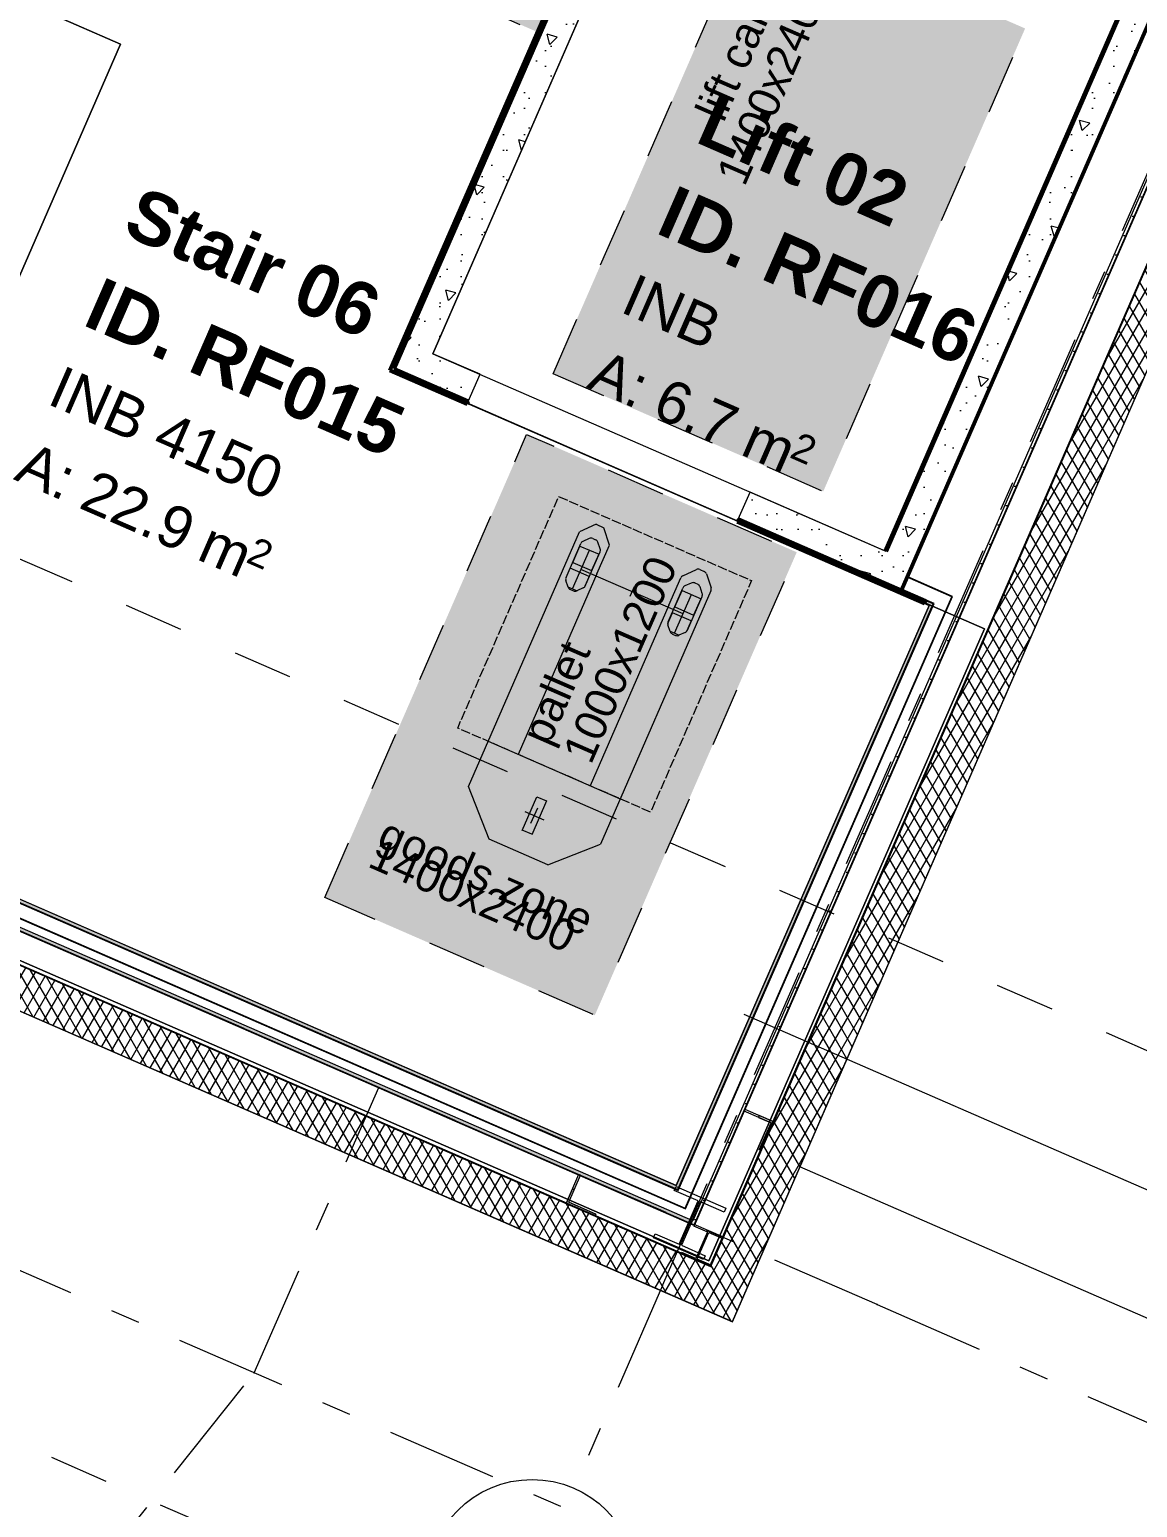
# Model space of a CAD drawing. Header units: millimetres. Extents: x -50172 to 145343, y -110728 to 25069.
# Drawn here: x -10151 to -4887, y -53577 to -46555 of the extents above; entities that cross this region are included whole.
import ezdxf
from ezdxf.enums import TextEntityAlignment as Align

# ---------------------------------------------------------------- set-up
doc = ezdxf.new("R2010")
doc.units = ezdxf.units.MM
doc.header["$MEASUREMENT"] = 0
for name, pattern in [('Dashed', [564.444447, 282.222223, -282.222223]), ('Double Dashed', [1093.611073, 529.166651, -211.666656, 141.111112, -211.666656]), ('Hidden Line', [55, 45, -10])]:
    doc.linetypes.add(name, pattern=pattern)
for name, color, linetype in [('A-20-M_Floor_Slab', 7, 'Continuous'), ('A-25-M_Wall_Int', 7, 'Continuous'), ('A-95-MC_Marker_Section_P2.Marker', 7, 'Continuous'), ('COLUMN.IFC Import', 7, 'Continuous'), ('New_A-15-MG_Structural_Grid_Phase_2', 7, 'Continuous'), ('New_A-20-M_Floor_Slab', 7, 'Continuous'), ('New_A-25-M_Wall_Ext', 7, 'Continuous'), ('New_A-25-M_Wall_Int', 7, 'Continuous'), ('New_A-35-M_FFE-Zone', 7, 'Continuous'), ('New_A-80-M_Lift', 7, 'Continuous')]:
    doc.layers.add(name, color=color, linetype=linetype)
for name, color, linetype, lineweight in [('A-20-M_Floor_Slab_Pen_No__89', 8, 'Continuous', 20), ('A-20-M_Roof_Pen_No__1', 7, 'Continuous', 13), ('A-25-M_Wall_Int_Pen_No__1', 7, 'Continuous', 13), ('A-95-MC_Marker_Section_P2.Marker_Pen_No__1', 7, 'Continuous', 13), ('COLUMN.IFC Import_Pen_No__2', 8, 'Continuous', 15), ('New_A-20-M_Floor_Slab_Pen_No__89', 8, 'Continuous', 20), ('New_A-25-M_Wall_Ext_Pen_No__1', 7, 'Continuous', 13), ('New_A-25-M_Wall_Int_Pen_No__1', 7, 'Continuous', 13), ('New_A-80-M_Lift_Pen_No__1', 7, 'Continuous', 13), ('New_A-95-H_Fill_Plan.Fill#1_Pen_No__1', 7, 'Continuous', 13), ('New_A-95-P_Drawing_Pen_No__1', 7, 'Continuous', 13), ('New_ArchiCAD Zone Stamps_Pen_No__9', 7, 'Continuous', 13)]:
    doc.layers.add(name, color=color, linetype=linetype, lineweight=lineweight)
for name, color, linetype, lineweight, true_color in [('A-25-M_Wall_Int_Pen_No__107', 7, 'Continuous', 15, 0xa6a6a6), ('New_A-15-MG_Structural_Grid_Phase_2_Pen_No__222', 7, 'Continuous', 13, 0x65af33), ('New_A-25-M_Wall_Ext_Pen_No__107', 7, 'Continuous', 15, 0xa6a6a6), ('New_A-25-M_Wall_Int_Pen_No__107', 7, 'Continuous', 15, 0xa6a6a6), ('New_A-35-M_FFE-Zone_Pen_No__74', 7, 'Continuous', 20, 0x606060), ('New_A-80-M_Lift_Pen_No__107', 7, 'Continuous', 15, 0xa6a6a6), ('New_A-80-M_Lift_Pen_No__27', 7, 'Continuous', 50, 0x2a2a2a), ('New_A-80-M_Lift_Pen_No__61', 7, 'Continuous', 20, 0x6a6a6a), ('New_A-95-H_Fill_Plan.Fill#1_Pen_No__61', 7, 'Continuous', 20, 0x6a6a6a), ('New_A-95-P_Drawing_Pen_No__62', 7, 'Continuous', 20, 0xaaaaaa)]:
    doc.layers.add(name, color=color, linetype=linetype, lineweight=lineweight, true_color=true_color)
doc.styles.add('GENERATED_STYLE_1', font='')
doc.styles.add('GENERATED_STYLE_3', font='')
doc.styles.add('GENERATED_STYLE_4', font='')
doc.styles.get('GENERATED_STYLE_1').set_extended_font_data('Arial', bold=True)
doc.styles.get('GENERATED_STYLE_3').set_extended_font_data('Arial')
doc.styles.get('GENERATED_STYLE_4').set_extended_font_data('Swis721 BT')
pattern_1 = [(45, (0, 0), (-367.4235, 367.4235), [50, -250]), (45, (-77.65, 289.8), (-367.4235, 367.4235), [50, -250]), (105, (0, 0), (501.91, 134.4863), [50, -250]), (105, (212.13, 212.13), (501.91, 134.4863), [50, -250]), (165, (35.36, 35.36), (134.4863, 501.91), [50, -250]), (165, (247.5, 247.5), (134.4863, 501.91), [50, -250]), (45, (-35.36, 35.36), (-70.71068, 70.71068), [0, -100, 0, -150]), (90, (7e-15, 70.71), (-100, 0), [0, -75, 0, -125])]
pattern_2 = [(60, (0, 0), (-43.30127, 25), []), (120, (0, 0), (43.30127, 25), [])]

# ---------------------------------------------------------------- blocks, each defined once
blk = doc.blocks.new('Stair 06_INB 4150_2_1', base_point=(-9360.7, -48603.3))
at = {"layer": 'New_A-35-M_FFE-Zone_Pen_No__74', "linetype": 'Continuous'}
for p, q in [((-8433.1, -48172.8), (-7174.1, -45285.4)), ((-5875.2, -49288.2), (-8433.1, -48172.8)), ((-7078.3, -52047.2), (-5875.2, -49288.2)), ((-11895, -49946.9), (-7078.3, -52047.2))]:
    blk.add_line(p, q, dxfattribs=at)
at = {"layer": 'New_ArchiCAD Zone Stamps_Pen_No__9'}
for tag, height, style, p in [('ROOM_NAME', 250, 'GENERATED_STYLE_1', (-9617.5, -47294.9)), ('zoneNameLine2', 250, 'GENERATED_STYLE_1', (-9805.9, -47727)), ('ROOM_NUMBER', 200, 'GENERATED_STYLE_3', (-9994.3, -48147.7)), ('measuredAreaCode', 200, 'GENERATED_STYLE_3', (-10151.3, -48507.8)), ('DUMMY_649', 200, 'GENERATED_STYLE_3', (-9843.9, -48641.8)), ('DUMMY_650', 200, 'GENERATED_STYLE_3', (-9354.6, -48855.2)), ('DUMMY_651', 133.3, 'GENERATED_STYLE_3', (-9075.3, -48961.8))]:
    blk.add_attdef(tag, text='', height=height, rotation=336.44041, dxfattribs=dict(at, style=style)).set_placement(p, align=Align.TOP_LEFT)
blk = doc.blocks.new('Slab_10_1', base_point=(-14595.6, -44497.2))
at = {"layer": 'New_A-20-M_Floor_Slab_Pen_No__89', "linetype": 'Continuous', "flags": 128}
blk.add_lwpolyline([(-14595.6, -44497.2), (-12167.2, -38928.1), (-2823.7, -43002.3), (-4347.2, -46496.1), (-7165.6, -45267.1), (-8432.7, -48173), (-5614.3, -49402), (-6924.1, -52405.9), (-11390.4, -50458.4), (-9718.4, -46623.9)], close=True, dxfattribs=at)
blk = doc.blocks.new('Slab_11_1', base_point=(-18497, -42796))
at = {"layer": 'A-20-M_Floor_Slab_Pen_No__89', "linetype": 'Continuous', "flags": 128}
blk.add_lwpolyline([(-18497, -42796), (-18904.1, -43729.6), (-15247.7, -45324), (-14840.6, -44390.4), (-9718.4, -46623.9), (-11390.4, -50458.4), (-6924.1, -52405.9), (-5614.3, -49402), (-8432.7, -48173), (-7165.6, -45267.1), (-4347.2, -46496.1), (-2823.7, -43002.3), (-16068.6, -37226.9)], close=True, dxfattribs=at)
blk = doc.blocks.new('Wall_42_1', base_point=(-7096.1, -45483.1))
at = {"layer": 'New_A-80-M_Lift_Pen_No__107', "linetype": 'Continuous'}
h = blk.add_hatch(dxfattribs=at)
h.set_pattern_fill('Structural_Concrete_0001', color=256, style=0, pattern_type=2)
h.set_pattern_definition(pattern_1)
h.paths.add_polyline_path([(-7168.4, -45298.8), (-8419.5, -48167.9), (-8235.2, -48095.5), (-7096.1, -45483.1)])
at = {"layer": 'New_A-80-M_Lift_Pen_No__1', "linetype": 'Continuous', "flags": 128}
for points in [[(-7168.4, -45298.8), (-8419.5, -48167.9)], [(-8235.2, -48095.5), (-7096.1, -45483.1)]]:
    blk.add_lwpolyline(points, dxfattribs=at)
blk = doc.blocks.new('Wall_43_1', base_point=(-8235.2, -48095.5))
at = {"layer": 'New_A-80-M_Lift_Pen_No__107', "linetype": 'Continuous'}
h = blk.add_hatch(dxfattribs=at)
h.set_pattern_fill('Structural_Concrete_0001', color=256, style=0, pattern_type=2)
h.set_pattern_definition(pattern_1)
h.paths.add_polyline_path([(-8235.2, -48095.5), (-8419.5, -48167.9), (-8066.6, -48321.8), (-8010.6, -48193.4)])
h = blk.add_hatch(dxfattribs=at)
h.set_pattern_fill('Structural_Concrete_0001', color=256, style=0, pattern_type=2)
h.set_pattern_definition(pattern_1)
h.paths.add_polyline_path([(-6727.3, -48753), (-6783.3, -48881.3), (-6008.7, -49219.1), (-6081.1, -49034.8)])
at = {"layer": 'New_A-80-M_Lift_Pen_No__1', "linetype": 'Continuous'}
for p, q in [((-8066.6, -48321.8), (-8010.6, -48193.4)), ((-6783.3, -48881.3), (-6727.3, -48753))]:
    blk.add_line(p, q, dxfattribs=at)
at = {"layer": 'New_A-80-M_Lift_Pen_No__1', "linetype": 'Continuous', "flags": 128}
for points in [[(-8010.6, -48193.4), (-8235.2, -48095.5)], [(-8419.5, -48167.9), (-8066.6, -48321.8)], [(-6081.1, -49034.8), (-6727.3, -48753)], [(-6783.3, -48881.3), (-6008.7, -49219.1)]]:
    blk.add_lwpolyline(points, dxfattribs=at)
blk = doc.blocks.new('Wall_44_1', base_point=(-6081.1, -49034.8))
at = {"layer": 'New_A-80-M_Lift_Pen_No__107', "linetype": 'Continuous'}
h = blk.add_hatch(dxfattribs=at)
h.set_pattern_fill('Structural_Concrete_0001', color=256, style=0, pattern_type=2)
h.set_pattern_definition(pattern_1)
h.paths.add_polyline_path([(-6008.7, -49219.1), (-4757.7, -46350), (-4941.9, -46422.4), (-6081.1, -49034.8)])
at = {"layer": 'New_A-80-M_Lift_Pen_No__27', "linetype": 'Continuous', "flags": 128}
for points in [[(-6008.7, -49219.1), (-4757.7, -46350)], [(-4941.9, -46422.4), (-6081.1, -49034.8)]]:
    blk.add_lwpolyline(points, dxfattribs=at)
blk = doc.blocks.new('Wall_49_1', base_point=(-7078.3, -52047.2))
at = {"layer": 'New_A-25-M_Wall_Int_Pen_No__107', "linetype": 'Continuous'}
blk.add_hatch(color=256, dxfattribs=at).paths.add_polyline_path([(-7070.5, -52066.9), (-5857.3, -49284.6), (-5877, -49292.3), (-7078.3, -52047.2)])
at = {"layer": 'New_A-25-M_Wall_Int_Pen_No__107', "linetype": 'Continuous', "lineweight": 0, "true_color": 0x535353}
for points in [[(-7069, -52070.9), (-5853.3, -49283), (-5857.3, -49284.6), (-7070.5, -52066.9)], [(-7034.3, -52159.1), (-5765.1, -49248.4), (-5769.1, -49250), (-7035.9, -52155.1)]]:
    blk.add_hatch(color=251, dxfattribs=at).paths.add_polyline_path(points)
at = {"layer": 'New_A-25-M_Wall_Int_Pen_No__1', "linetype": 'Continuous'}
for p, q in [((-7070.5, -52066.9), (-5857.3, -49284.6)), ((-7069, -52070.9), (-5853.3, -49283)), ((-7035.9, -52155.1), (-5769.1, -49250))]:
    blk.add_line(p, q, dxfattribs=at)
at = {"layer": 'New_A-25-M_Wall_Int_Pen_No__1', "linetype": 'Continuous', "flags": 128}
for points in [[(-5877, -49292.3), (-7078.3, -52047.2)], [(-7034.3, -52159.1), (-5765.1, -49248.4)]]:
    blk.add_lwpolyline(points, dxfattribs=at)
blk = doc.blocks.new('Wall_62_1', base_point=(-19978.2, -46555.9))
at = {"layer": 'New_A-25-M_Wall_Ext_Pen_No__107', "linetype": 'Continuous'}
h = blk.add_hatch(dxfattribs=at)
h.set_pattern_fill('Plaster_0001', color=256, style=0, pattern_type=2)
h.set_pattern_definition([(336.4404, (0, 0), (69.2305, 158.76755), [0, -100]), (336.4404, (80.45, 59.4), (69.2305, 158.76755), [0, -100])])
h.paths.add_polyline_path([(-19997.9, -46563.6), (-6992.4, -52234.7), (-7000.2, -52214.9), (-19978.2, -46555.9)])
at = {"layer": 'New_A-25-M_Wall_Ext_Pen_No__107', "linetype": 'Continuous', "lineweight": 0, "true_color": 0x535353}
for points in [[(-20001.9, -46565.2), (-6990.9, -52238.6), (-6992.4, -52234.7), (-19997.9, -46563.6)], [(-20195.4, -46641.2), (-6914.9, -52432.1), (-6916.4, -52428.2), (-20191.4, -46639.6)]]:
    blk.add_hatch(color=251, dxfattribs=at).paths.add_polyline_path(points)
at = {"layer": 'New_A-25-M_Wall_Ext_Pen_No__107', "linetype": 'Continuous'}
h = blk.add_hatch(dxfattribs=at)
h.set_pattern_fill('Batt_Insulation_0001', color=256, style=0, pattern_type=2)
h.set_pattern_definition(pattern_2)
h.paths.add_polyline_path([(-20457.7, -46744.2), (-6811.8, -52694.5), (-6914.6, -52432.8), (-20196, -46641.4)])
for points in [[(-20196, -46641.4), (-6914.6, -52432.8), (-6914.9, -52432.1), (-20195.4, -46641.2)], [(-20458.6, -46744.5), (-6811.5, -52695.4), (-6811.8, -52694.5), (-20457.7, -46744.2)]]:
    blk.add_hatch(color=256, dxfattribs=at).paths.add_polyline_path(points)
at = {"layer": 'New_A-25-M_Wall_Ext_Pen_No__1', "linetype": 'Continuous'}
for p, q in [((-20001.9, -46565.2), (-6990.9, -52238.6)), ((-19997.9, -46563.6), (-6992.4, -52234.7)), ((-20196, -46641.4), (-6914.6, -52432.8)), ((-20195.4, -46641.2), (-6914.9, -52432.1)), ((-20191.4, -46639.6), (-6916.4, -52428.2)), ((-20457.7, -46744.2), (-6811.8, -52694.5))]:
    blk.add_line(p, q, dxfattribs=at)
at = {"layer": 'New_A-25-M_Wall_Ext_Pen_No__1', "linetype": 'Continuous', "flags": 128}
for points in [[(-7000.2, -52214.9), (-19978.2, -46555.9)], [(-20458.6, -46744.5), (-6811.5, -52695.4)]]:
    blk.add_lwpolyline(points, dxfattribs=at)
blk = doc.blocks.new('Wall_63_1', base_point=(-7107, -45157.8))
at = {"layer": 'New_A-80-M_Lift_Pen_No__107', "linetype": 'Continuous'}
h = blk.add_hatch(dxfattribs=at)
h.set_pattern_fill('Concrete_Block_0001', color=256, style=0, pattern_type=2)
h.set_pattern_definition([(45, (0, 0), (-91.92388, 91.92388), []), (135, (0, 0), (91.92388, 91.92388), [])])
h.paths.add_polyline_path([(-7176.7, -45280.2), (-7162.9, -45286.1), (-7120.7, -45151.8)])
blk.add_hatch(color=256, dxfattribs=at).paths.add_polyline_path([(-7176.7, -45280.2), (-8439.1, -48175.2), (-8419.3, -48167.4), (-7162.9, -45286.1)])
at = {"layer": 'New_A-80-M_Lift_Pen_No__1', "linetype": 'Continuous'}
blk.add_line((-7162.9, -45286.1), (-7176.7, -45280.2), dxfattribs=at)
at = {"layer": 'New_A-80-M_Lift_Pen_No__1', "linetype": 'Continuous', "flags": 128}
blk.add_lwpolyline([(-7120.7, -45151.8), (-7176.7, -45280.2)], dxfattribs=at)
at = {"layer": 'New_A-80-M_Lift_Pen_No__27', "linetype": 'Continuous', "flags": 128}
for points in [[(-7176.7, -45280.2), (-8439.1, -48175.2)], [(-8419.3, -48167.4), (-7162.9, -45286.1)]]:
    blk.add_lwpolyline(points, dxfattribs=at)
blk = doc.blocks.new('Wall_64_1', base_point=(-8419.3, -48167.4))
at = {"layer": 'New_A-80-M_Lift_Pen_No__107', "linetype": 'Continuous'}
for points in [[(-8419.3, -48167.4), (-8439.1, -48175.2), (-8072.4, -48335.1), (-8066.4, -48321.3)], [(-6783.1, -48880.9), (-6789.1, -48894.6), (-5899.4, -49282.6), (-5893.4, -49268.9)]]:
    blk.add_hatch(color=256, dxfattribs=at).paths.add_polyline_path(points)
at = {"layer": 'New_A-80-M_Lift_Pen_No__27', "linetype": 'Continuous'}
for p, q in [((-8072.4, -48335.1), (-8066.4, -48321.3)), ((-6789.1, -48894.6), (-6783.1, -48880.9))]:
    blk.add_line(p, q, dxfattribs=at)
at = {"layer": 'New_A-80-M_Lift_Pen_No__27', "linetype": 'Continuous', "flags": 128}
for points in [[(-8066.4, -48321.3), (-8419.3, -48167.4)], [(-8439.1, -48175.2), (-8072.4, -48335.1)], [(-6789.1, -48894.6), (-5899.4, -49282.6)], [(-5893.4, -49268.9), (-6783.1, -48880.9)], [(-5899.4, -49282.6), (-5893.4, -49268.9)]]:
    blk.add_lwpolyline(points, dxfattribs=at)
blk = doc.blocks.new('Wall_65_1', base_point=(-7078.3, -52047.2))
at = {"layer": 'A-25-M_Wall_Int_Pen_No__107', "linetype": 'Continuous', "lineweight": 0, "true_color": 0x535353}
for points in [[(-19935.9, -46460.3), (-7069, -52070.9), (-7070.5, -52066.9), (-19934.7, -46457.5)], [(-19962.7, -46521.7), (-7034.3, -52159.1), (-7035.9, -52155.1), (-19961.5, -46518.9)]]:
    blk.add_hatch(color=251, dxfattribs=at).paths.add_polyline_path(points)
at = {"layer": 'A-25-M_Wall_Int_Pen_No__107', "linetype": 'Continuous'}
blk.add_hatch(color=256, dxfattribs=at).paths.add_polyline_path([(-19934.7, -46457.5), (-7070.5, -52066.9), (-7078.3, -52047.2), (-19928.7, -46443.8)])
at = {"layer": 'A-25-M_Wall_Int_Pen_No__1', "linetype": 'Continuous'}
for p, q in [((-19935.9, -46460.3), (-7069, -52070.9)), ((-19934.7, -46457.5), (-7070.5, -52066.9)), ((-19961.5, -46518.9), (-7035.9, -52155.1))]:
    blk.add_line(p, q, dxfattribs=at)
at = {"layer": 'A-25-M_Wall_Int_Pen_No__1', "linetype": 'Continuous', "flags": 128}
for points in [[(-7078.3, -52047.2), (-19928.7, -46443.8)], [(-19962.7, -46521.7), (-7034.3, -52159.1)]]:
    blk.add_lwpolyline(points, dxfattribs=at)
blk = doc.blocks.new('Wall_67_1', base_point=(-6014.5, -49232.4))
at = {"layer": 'A-25-M_Wall_Int_Pen_No__107', "linetype": 'Continuous', "lineweight": 0, "true_color": 0x535353}
for points in [[(-5765.1, -49248.4), (-5980.6, -49154.5), (-5981.8, -49157.2), (-5769.1, -49250)], [(-5853.3, -49283), (-6007.3, -49215.9), (-6008.5, -49218.6), (-5857.3, -49284.6)]]:
    blk.add_hatch(color=251, dxfattribs=at).paths.add_polyline_path(points)
at = {"layer": 'A-25-M_Wall_Int_Pen_No__107', "linetype": 'Continuous'}
blk.add_hatch(color=256, dxfattribs=at).paths.add_polyline_path([(-5857.3, -49284.6), (-6008.5, -49218.6), (-6014.5, -49232.4), (-5877, -49292.3)])
at = {"layer": 'A-25-M_Wall_Int_Pen_No__1', "linetype": 'Continuous'}
for p, q in [((-5857.3, -49284.6), (-6008.5, -49218.6)), ((-5853.3, -49283), (-6007.3, -49215.9)), ((-5769.1, -49250), (-5981.8, -49157.2))]:
    blk.add_line(p, q, dxfattribs=at)
at = {"layer": 'A-25-M_Wall_Int_Pen_No__1', "linetype": 'Continuous', "flags": 128}
for points in [[(-5980.6, -49154.5), (-6014.5, -49232.4)], [(-5765.1, -49248.4), (-5980.6, -49154.5)], [(-6014.5, -49232.4), (-5877, -49292.3)]]:
    blk.add_lwpolyline(points, dxfattribs=at)
blk = doc.blocks.new('Standard grid marker_15')
at = {"layer": 'New_A-15-MG_Structural_Grid_Phase_2_Pen_No__222', "linetype": 'Double Dashed'}
blk.add_line((2590.6, 0), (20063.5, 0), dxfattribs=at)
at = {"layer": 'New_A-15-MG_Structural_Grid_Phase_2_Pen_No__222', "style": 'GENERATED_STYLE_4'}
for tag, p in [('AC_MarkerText_1_0', (-500, 43.4)), ('AC_MarkerText_1_1', (23154.2, 43.4))]:
    blk.add_attdef(tag, text='', height=350, rotation=180, dxfattribs=at).set_placement(p, align=Align.MIDDLE_CENTER)
blk = doc.blocks.new('Standard grid marker_21')
at = {"layer": 'New_A-15-MG_Structural_Grid_Phase_2_Pen_No__222', "linetype": 'Double Dashed'}
for p, q in [((1700.9, 0), (0, 0)), ((1700.9, 0), (6898.4, 0)), ((6898.4, 0), (8599.3, 0))]:
    blk.add_line(p, q, dxfattribs=at)
blk = doc.blocks.new('Standard grid marker_22')
at = {"layer": 'New_A-15-MG_Structural_Grid_Phase_2_Pen_No__222', "linetype": 'Double Dashed'}
blk.add_line((0, 0), (1479.9, 0), dxfattribs=at)
for p in [(0, 0), (1479.9, 0)]:
    blk.add_point(p, dxfattribs=at)
blk = doc.blocks.new('Column 126')
at = {"layer": 'COLUMN.IFC Import_Pen_No__2', "linetype": 'Continuous'}
for p, q in [((75, 75), (65, 75)), ((65, 75), (65, -65)), ((75, -75), (75, 75)), ((65, -65), (-75, -65)), ((-75, -65), (-75, -75)), ((-75, -75), (75, -75))]:
    blk.add_line(p, q, dxfattribs=at)
blk = doc.blocks.new('Column 150')
at = {"layer": 'COLUMN.IFC Import_Pen_No__2', "linetype": 'Continuous'}
for p, q in [((65, -65), (65, 75)), ((65, 75), (75, 75)), ((75, 75), (75, -75)), ((-75, -75), (-75, -65)), ((-75, -65), (65, -65)), ((75, -75), (-75, -75))]:
    blk.add_line(p, q, dxfattribs=at)
blk = doc.blocks.new('Discrete Accessory 1094')
at = {"layer": 'COLUMN.IFC Import_Pen_No__2', "linetype": 'Continuous'}
for p, q in [((76.1, 76.2), (-76.1, 76.2)), ((-76.1, 76.2), (-76.1, 69.4)), ((76.1, 69.4), (76.1, 76.2)), ((-76.1, 69.4), (-2.9, 69.4)), ((-2.9, 69.4), (-2.9, -69.4)), ((2.9, -69.4), (2.9, 69.4)), ((2.9, 69.4), (76.1, 69.4)), ((-2.9, -69.4), (-76.1, -69.4)), ((-76.1, -69.4), (-76.1, -76.2)), ((76.1, -69.4), (2.9, -69.4)), ((76.1, -76.2), (76.1, -69.4)), ((-76.1, -76.2), (76.1, -76.2))]:
    blk.add_line(p, q, dxfattribs=at)
blk = doc.blocks.new('Column 151')
at = {"layer": 'COLUMN.IFC Import_Pen_No__2', "linetype": 'Continuous'}
for p, q in [((-129.4, 133.35), (129.4, 133.35)), ((-129.4, 112.85), (-129.4, 133.35)), ((-6.4, 112.85), (-129.4, 112.85)), ((-6.4, -112.85), (-6.4, 112.85)), ((6.4, 112.85), (6.4, -112.85)), ((129.4, 112.85), (6.4, 112.85)), ((129.4, 133.35), (129.4, 112.85)), ((-129.4, -112.85), (-6.4, -112.85)), ((-129.4, -133.35), (-129.4, -112.85)), ((129.4, -133.35), (-129.4, -133.35)), ((6.4, -112.85), (129.4, -112.85)), ((129.4, -112.85), (129.4, -133.35))]:
    blk.add_line(p, q, dxfattribs=at)
blk = doc.blocks.new('Column 183')
at = {"layer": 'COLUMN.IFC Import_Pen_No__2', "linetype": 'Continuous'}
for p, q in [((27.5, -65), (27.5, 75)), ((27.5, 75), (27.5, 75)), ((27.5, 75), (37.5, 75)), ((37.5, 75), (37.5, -75)), ((-37.5, -65), (-37.5, -65)), ((-37.5, -65), (-37.5, -65)), ((27.5, -65), (-37.5, -65)), ((-37.5, -65), (-37.5, -75)), ((-37.5, -75), (37.5, -75))]:
    blk.add_line(p, q, dxfattribs=at)
blk = doc.blocks.new('Beam 1404')
at = {"layer": 'COLUMN.IFC Import_Pen_No__2', "linetype": 'Continuous'}
for p, q in [((-37.5, 75), (-37.5, 65)), ((37.5, 75), (-37.5, 75)), ((37.5, 75), (37.5, -75)), ((-37.5, 65), (-37.5, 65)), ((-37.5, 65), (-37.5, 65)), ((-37.5, 65), (27.5, 65)), ((27.5, -75), (27.5, 65)), ((37.5, -75), (27.5, -75)), ((27.5, -75), (27.5, -75))]:
    blk.add_line(p, q, dxfattribs=at)
blk = doc.blocks.new('Lift 02 _INB_11_1', base_point=(-6569.2, -46993.7))
at = {"layer": 'New_A-35-M_FFE-Zone_Pen_No__74', "linetype": 'Continuous'}
for p, q in [((-7096.1, -45483.1), (-8235.2, -48095.5)), ((-4951.1, -46418.4), (-7096.1, -45483.1)), ((-6090.3, -49030.8), (-4951.1, -46418.4)), ((-8235.2, -48095.5), (-6090.3, -49030.8))]:
    blk.add_line(p, q, dxfattribs=at)
at = {"layer": 'New_ArchiCAD Zone Stamps_Pen_No__9'}
for tag, height, style, p in [('ROOM_NAME', 250, 'GENERATED_STYLE_1', (-6894.8, -46857.8)), ('zoneNameLine2', 250, 'GENERATED_STYLE_1', (-7083.3, -47290)), ('ROOM_NUMBER', 200, 'GENERATED_STYLE_3', (-7271.7, -47710.7)), ('measuredAreaCode', 200, 'GENERATED_STYLE_3', (-7428.7, -48070.8)), ('DUMMY_649', 200, 'GENERATED_STYLE_3', (-7121.3, -48204.8)), ('DUMMY_650', 200, 'GENERATED_STYLE_3', (-6771.8, -48357.2)), ('DUMMY_651', 133.3, 'GENERATED_STYLE_3', (-6492.5, -48463.8))]:
    blk.add_attdef(tag, text='', height=height, rotation=336.44041, dxfattribs=dict(at, style=style)).set_placement(p, align=Align.TOP_LEFT)
blk = doc.blocks.new('Wall_119_1', base_point=(-7000.2, -52214.9))
at = {"layer": 'New_A-25-M_Wall_Ext_Pen_No__107', "linetype": 'Continuous'}
h = blk.add_hatch(dxfattribs=at)
h.set_pattern_fill('Plaster_0001', color=256, style=0, pattern_type=2)
h.set_pattern_definition([(66.4404, (0, 0), (-158.76755, 69.2305), [0, -100]), (66.4404, (-59.4, 80.45), (-158.76755, 69.2305), [0, -100])])
h.paths.add_polyline_path([(-6992.4, -52234.7), (-4548.8, -46630.7), (-4562.6, -46624.7), (-7000.2, -52214.9)])
at = {"layer": 'New_A-25-M_Wall_Ext_Pen_No__107', "linetype": 'Continuous', "lineweight": 0, "true_color": 0x535353}
for points in [[(-6990.9, -52238.6), (-4546.1, -46631.9), (-4548.8, -46630.7), (-6992.4, -52234.7)], [(-6914.9, -52432.1), (-4411.3, -46690.7), (-4414.1, -46689.5), (-6916.4, -52428.2)]]:
    blk.add_hatch(color=251, dxfattribs=at).paths.add_polyline_path(points)
at = {"layer": 'New_A-25-M_Wall_Ext_Pen_No__107', "linetype": 'Continuous'}
for points in [[(-6914.6, -52432.8), (-4410.9, -46690.9), (-4411.3, -46690.7), (-6914.9, -52432.1)], [(-6811.5, -52695.4), (-4228, -46770.6), (-4228.6, -46770.3), (-6811.8, -52694.5)]]:
    blk.add_hatch(color=256, dxfattribs=at).paths.add_polyline_path(points)
h = blk.add_hatch(dxfattribs=at)
h.set_pattern_fill('Batt_Insulation_0001', color=256, style=0, pattern_type=2)
h.set_pattern_definition(pattern_2)
h.paths.add_polyline_path([(-6811.8, -52694.5), (-4228.6, -46770.3), (-4410.9, -46690.9), (-6914.6, -52432.8)])
at = {"layer": 'New_A-25-M_Wall_Ext_Pen_No__1', "linetype": 'Continuous'}
for p, q in [((-6992.4, -52234.7), (-4548.8, -46630.7)), ((-6990.9, -52238.6), (-4546.1, -46631.9)), ((-6916.4, -52428.2), (-4414.1, -46689.5)), ((-6914.9, -52432.1), (-4411.3, -46690.7)), ((-6914.6, -52432.8), (-4410.9, -46690.9)), ((-6811.8, -52694.5), (-4228.6, -46770.3))]:
    blk.add_line(p, q, dxfattribs=at)
at = {"layer": 'New_A-25-M_Wall_Ext_Pen_No__1', "linetype": 'Continuous', "flags": 128}
for points in [[(-4562.6, -46624.7), (-7000.2, -52214.9)], [(-6811.5, -52695.4), (-4228, -46770.6)]]:
    blk.add_lwpolyline(points, dxfattribs=at)
blk = doc.blocks.new('Standard grid marker_42')
at = {"layer": 'New_A-15-MG_Structural_Grid_Phase_2_Pen_No__222', "linetype": 'Double Dashed'}
for q in [(0, 0), (16869.3, 0)]:
    blk.add_line((6679.2, 0), q, dxfattribs=at)
blk.add_point((6679.2, 0), dxfattribs=at)
blk.add_point((6679.2, 0), dxfattribs=at)
at = {"layer": 'New_A-15-MG_Structural_Grid_Phase_2_Pen_No__222', "style": 'GENERATED_STYLE_4'}
for tag, p in [('AC_MarkerText_1_0', (-500, 43.4)), ('AC_MarkerText_1_1', (24048.5, 43.4))]:
    blk.add_attdef(tag, text='', height=350, rotation=180, dxfattribs=at).set_placement(p, align=Align.MIDDLE_CENTER)
blk = doc.blocks.new('Standard grid marker_47')
at = {"layer": 'New_A-15-MG_Structural_Grid_Phase_2_Pen_No__222', "linetype": 'Double Dashed'}
for q in [(21061.3, 0), (0, 0)]:
    blk.add_line((1051.5, 0), q, dxfattribs=at)
at = {"layer": 'New_A-15-MG_Structural_Grid_Phase_2_Pen_No__222', "linetype": 'Continuous'}
blk.add_circle((-500, 0), 500, dxfattribs=at)
at = {"layer": 'New_A-15-MG_Structural_Grid_Phase_2_Pen_No__222', "linetype": 'Double Dashed'}
blk.add_point((1051.5, 0), dxfattribs=at)
blk.add_point((1051.5, 0), dxfattribs=at)
at = {"layer": 'New_A-15-MG_Structural_Grid_Phase_2_Pen_No__222', "style": 'GENERATED_STYLE_4'}
for tag, p in [('AC_MarkerText_1_0', (-500, 41.2)), ('AC_MarkerText_1_1', (22612.8, 41.2))]:
    blk.add_attdef(tag, text='', height=350, rotation=270, dxfattribs=at).set_placement(p, align=Align.MIDDLE_CENTER)
blk = doc.blocks.new('Cutting Plane_6_1', base_point=(10470.5, -62286.8))
at = {"layer": 'A-95-MC_Marker_Section_P2.Marker_Pen_No__1', "linetype": 'Dashed'}
blk.add_line((3665.4, -59319.5), (-44301, -38403.7), dxfattribs=at)
blk = doc.blocks.new('Cutting Plane_8_1', base_point=(12010.4, -58755.3))
at = {"layer": 'A-95-MC_Marker_Section_P2.Marker_Pen_No__1', "linetype": 'Dashed'}
blk.add_line((11781.2, -58655.4), (-40955.4, -35659.6), dxfattribs=at)

msp = doc.modelspace()

# ---------------------------------------------------------------- hatches: boundary and pattern name
at = {"layer": 'New_A-80-M_Lift_Pen_No__61', "linetype": 'Continuous', "lineweight": 0, "true_color": 0x1a1a1a}
for points in [[(-7663.2, -48190.3), (-6703.9, -45990.4), (-5420.6, -46550), (-6379.9, -48749.9)], [(-8748.4, -50679), (-7789.1, -48479.1), (-6505.8, -49038.7), (-7465.1, -51238.6)]]:
    msp.add_hatch(color=179, dxfattribs=at).paths.add_polyline_path(points)
at = {"layer": 'New_A-95-H_Fill_Plan.Fill#1_Pen_No__61', "linetype": 'Continuous', "lineweight": 0, "true_color": 0x1a1a1a}
msp.add_hatch(color=179, dxfattribs=at).paths.add_polyline_path([(-7173.6, -45285.6), (-7998.6, -44925.9), (-8558.2, -46209.2), (-7733.2, -46568.9)])

# ---------------------------------------------------------------- linework, layer by layer
at = {"layer": 'A-20-M_Roof_Pen_No__1', "linetype": 'Continuous', "flags": 128}
msp.add_lwpolyline([(-29464.2, -72116.1, 0.325208), (-669.4, -55169.4), (-423.1, -54604.4), (-6490.3, -51958.8)], format="xyb", dxfattribs=at)
at = {"layer": 'New_A-80-M_Lift_Pen_No__1', "linetype": 'Dashed', "flags": 128}
for points in [[(-7663.2, -48190.3), (-6703.9, -45990.4), (-5420.6, -46550), (-6379.9, -48749.9)], [(-8748.4, -50679), (-7789.1, -48479.1), (-6505.8, -49038.7), (-7465.1, -51238.6)]]:
    msp.add_lwpolyline(points, close=True, dxfattribs=at)
at = {"layer": 'New_A-80-M_Lift_Pen_No__1', "linetype": 'Hidden Line', "flags": 128}
msp.add_lwpolyline([(-7637, -48774.1), (-6720.4, -49173.8), (-7200, -50273.8), (-8116.7, -49874.1)], close=True, dxfattribs=at)
at = {"layer": 'New_A-95-H_Fill_Plan.Fill#1_Pen_No__1', "linetype": 'Dashed', "flags": 128}
msp.add_lwpolyline([(-7173.6, -45285.6), (-7998.6, -44925.9), (-8558.2, -46209.2), (-7733.2, -46568.9)], close=True, dxfattribs=at)
at = {"layer": 'New_A-95-P_Drawing_Pen_No__1', "linetype": 'Continuous'}
for p, q in [((-8066, -50151.8), (-7538.4, -48942.1)), ((-7459.5, -48906.1), (-7538.4, -48942.1)), ((-7459.5, -48906.1), (-7422.8, -48922.1)), ((-7395.4, -49004.4), (-7422.8, -48922.1)), ((-7602.1, -49158.2), (-7532.1, -48997.6)), ((-7569.7, -49087.2), (-7535.7, -49009.2)), ((-7535.7, -49009.2), (-7445.3, -49048.7)), ((-7491.7, -48973.6), (-7522.1, -48987.4)), ((-7475.4, -48973.4), (-7461.3, -48979.6)), ((-7455.4, -49141.9), (-7395.4, -49004.4)), ((-7439.8, -49023.3), (-7450.3, -48991.6)), ((-7571.1, -49212), (-7491.1, -49028.7)), ((-7510.5, -49198.2), (-7440.4, -49037.6)), ((-7446.6, -49048.1), (-7480.6, -49126)), ((-7455.4, -49141.9), (-7829.3, -49999.4)), ((-7492.6, -49153.5), (-7581.7, -49114.7)), ((-7569.7, -49087.2), (-7480.6, -49126)), ((-7046.2, -49331.8), (-7531.1, -49120.4)), ((-7492.6, -49153.5), (-7514.7, -49204.4)), ((-7046.6, -49150.3), (-6982.7, -49121.3)), ((-6966.4, -49121.1), (-6946.1, -49130)), ((-6935.1, -49142), (-6913, -49208.6)), ((-7592.3, -49204.2), (-7602.8, -49172.5)), ((-7592.7, -49202.8), (-7549.4, -49221.5)), ((-7581.3, -49216.2), (-7567.2, -49222.3)), ((-7520.5, -49208.4), (-7550.9, -49222.2)), ((-6913.6, -49222.9), (-7438.1, -50425.6)), ((-7278.6, -49203.2), (-7298.6, -49249)), ((-7117.2, -49369.6), (-7047.2, -49209)), ((-7113.5, -49291), (-7056.6, -49160.5)), ((-7084.8, -49298.6), (-7050.8, -49220.7)), ((-7050.8, -49220.7), (-6960.4, -49260.1)), ((-7006.8, -49185), (-7037.2, -49198.8)), ((-6990.5, -49184.9), (-6976.4, -49191)), ((-6954.9, -49234.7), (-6965.4, -49203.1)), ((-7113.5, -49291), (-7487.4, -50148.5)), ((-7086.2, -49423.5), (-7006.2, -49240.1)), ((-7040.2, -49318.1), (-7006.2, -49240.1)), ((-7025.6, -49409.6), (-6955.5, -49249)), ((-6961.7, -49259.6), (-6995.7, -49337.5)), ((-7118.9, -49376.7), (-7096.8, -49326.1)), ((-7007.7, -49365), (-7096.8, -49326.1)), ((-7084.8, -49298.6), (-6995.7, -49337.5)), ((-7007.7, -49365), (-7029.8, -49415.8)), ((-7107.3, -49415.6), (-7117.9, -49384)), ((-7107.8, -49414.2), (-7064.5, -49433)), ((-7096.4, -49427.6), (-7082.3, -49433.8)), ((-7035.6, -49419.8), (-7066, -49433.6)), ((-7972.3, -49937.1), (-7344.4, -50210.9)), ((-7967.4, -50402.9), (-8066, -50151.8)), ((-7810.8, -50361), (-7740.8, -50200.6)), ((-7740.8, -50200.6), (-7695, -50220.5)), ((-7797.9, -50271.1), (-7707.9, -50310.4)), ((-7768.5, -50326.5), (-7736.4, -50253)), ((-7695, -50220.5), (-7764.9, -50381)), ((-7689.1, -50524.2), (-7967.4, -50402.9)), ((-7764.1, -50379.1), (-7810, -50359.1)), ((-7689.1, -50524.2), (-7438.1, -50425.6))]:
    msp.add_line(p, q, dxfattribs=at)
for centre, start, end in [((-7513.8, -49005.6), 114.47775, 156.44041), ((-7483.4, -48991.8), 66.44041, 114.47775), ((-7469.3, -48997.9), 18.40308, 66.44041), ((-7458.8, -49029.6), 336.44041, 18.40308), ((-7038.3, -49168.5), 114.47775, 156.44041), ((-6974.4, -49139.5), 66.44041, 114.47775), ((-6954.1, -49148.3), 18.40308, 66.44041), ((-7583.8, -49166.2), 156.44041, 198.40308), ((-7573.3, -49197.8), 198.40308, 246.44041), ((-7559.2, -49204), 246.44041, 294.47775), ((-7528.8, -49190.2), 294.47775, 336.44041), ((-7028.9, -49217), 114.47775, 156.44041), ((-6998.5, -49203.2), 66.44041, 114.47775), ((-6984.4, -49209.4), 18.40308, 66.44041), ((-6931.9, -49214.9), 336.44041, 18.40308), ((-6973.9, -49241), 336.44041, 18.40308), ((-7098.9, -49377.6), 156.44041, 198.40308), ((-7088.4, -49409.3), 198.40308, 246.44041), ((-7074.3, -49415.4), 246.44041, 294.47775), ((-7043.9, -49401.6), 294.47775, 336.44041)]:
    msp.add_arc(centre, 20, start, end, dxfattribs=at)
at = {"layer": 'New_A-95-P_Drawing_Pen_No__62', "linetype": 'Continuous'}
msp.add_line((-256.8, -54068.2), (-6754.9, -51234.7), dxfattribs=at)

# ---------------------------------------------------------------- block references
at = {"layer": 'A-20-M_Floor_Slab', "color": 8, "linetype": 'Continuous', "lineweight": 20}
msp.add_blockref('Slab_11_1', (-18497, -42796), dxfattribs=at)
at = {"layer": 'A-25-M_Wall_Int', "color": 250, "lineweight": 50, "true_color": 0x2a2a2a}
for name, p in [('Wall_65_1', (-7078.3, -52047.2)), ('Wall_67_1', (-6014.5, -49232.4))]:
    msp.add_blockref(name, p, dxfattribs=at)
at = {"layer": 'A-95-MC_Marker_Section_P2.Marker'}
for name, p in [('Cutting Plane_8_1', (12010.4, -58755.3)), ('Cutting Plane_6_1', (10470.5, -62286.8))]:
    msp.add_blockref(name, p, dxfattribs=at)
at = {"layer": 'COLUMN.IFC Import', "linetype": 'Continuous', "zscale": 1000}
for name, p, rotation in [('Column 150', (-6713.6, -51783.5), 66.44041158398767), ('Beam 1404', (-6679.2, -51798.5), 336.4404115836223), ('Column 126', (-7503.2, -52093.7), 246.4404115839877), ('Column 183', (-7518.2, -52128.2), 246.4404115843531), ('Column 151', (-7014, -52226), 336.4404115839877), ('Discrete Accessory 1094', (-6954.1, -52332.9), 336.4404115839877)]:
    msp.add_blockref(name, p, dxfattribs=dict(at, rotation=rotation))
at = {"layer": 'New_A-15-MG_Structural_Grid_Phase_2', "color": 8, "linetype": 'Continuous', "lineweight": 15, "zscale": 1000}
for name, p, rotation in [('Standard grid marker_47', (-7563.3, -53486.5), 66.44041158399143), ('Standard grid marker_42', (-1.9, -55283.6), 156.4404115839929), ('Standard grid marker_15', (-562.6, -56653.6), 156.4404115839914), ('Standard grid marker_22', (-9083.7, -52938), 66.44041158399143), ('Standard grid marker_21', (-14447.1, -59659.7), 51.41273909023403)]:
    msp.add_blockref(name, p, dxfattribs=dict(at, rotation=rotation))
at = {"layer": 'New_A-20-M_Floor_Slab', "color": 8, "linetype": 'Continuous', "lineweight": 20}
msp.add_blockref('Slab_10_1', (-14595.6, -44497.2), dxfattribs=at)
at = {"layer": 'New_A-25-M_Wall_Ext', "color": 250, "lineweight": 50, "true_color": 0x2a2a2a}
for name, p in [('Wall_62_1', (-19978.2, -46555.9)), ('Wall_119_1', (-7000.2, -52214.9))]:
    msp.add_blockref(name, p, dxfattribs=at)
at = {"layer": 'New_A-25-M_Wall_Int', "color": 250, "lineweight": 50, "true_color": 0x2a2a2a}
msp.add_blockref('Wall_49_1', (-7078.3, -52047.2), dxfattribs=at)
at = {"layer": 'New_A-35-M_FFE-Zone', "linetype": 'Continuous'}
ref = msp.add_blockref('Stair 06_INB 4150_2_1', (-9360.7, -48603.3), dxfattribs=at)
ref.add_attrib('ROOM_NAME', 'Stair 06', dxfattribs={"layer": 'New_ArchiCAD Zone Stamps_Pen_No__9', "color": 7, "height": 250, "rotation": 336.44041, "style": 'GENERATED_STYLE_1'}).set_placement((-9617.5, -47294.9), align=Align.TOP_LEFT)
ref.add_attrib('ROOM_NUMBER', 'INB 4150', dxfattribs={"layer": 'New_ArchiCAD Zone Stamps_Pen_No__9', "color": 7, "height": 200, "rotation": 336.44041, "style": 'GENERATED_STYLE_3'}).set_placement((-9994.3, -48147.7), align=Align.TOP_LEFT)
ref.add_attrib('zoneNameLine2', 'ID. RF015', dxfattribs={"layer": 'New_ArchiCAD Zone Stamps_Pen_No__9', "color": 7, "height": 250, "rotation": 336.44041, "style": 'GENERATED_STYLE_1'}).set_placement((-9805.9, -47727), align=Align.TOP_LEFT)
ref.add_attrib('measuredAreaCode', 'A: ', dxfattribs={"layer": 'New_ArchiCAD Zone Stamps_Pen_No__9', "color": 7, "height": 200, "rotation": 336.44041, "style": 'GENERATED_STYLE_3'}).set_placement((-10151.3, -48507.8), align=Align.TOP_LEFT)
ref.add_attrib('DUMMY_649', '22.9', dxfattribs={"layer": 'New_ArchiCAD Zone Stamps_Pen_No__9', "color": 7, "height": 200, "rotation": 336.44041, "style": 'GENERATED_STYLE_3'}).set_placement((-9843.9, -48641.8), align=Align.TOP_LEFT)
ref.add_attrib('DUMMY_650', ' m', dxfattribs={"layer": 'New_ArchiCAD Zone Stamps_Pen_No__9', "color": 7, "height": 200, "rotation": 336.44041, "style": 'GENERATED_STYLE_3'}).set_placement((-9354.6, -48855.2), align=Align.TOP_LEFT)
ref.add_attrib('DUMMY_651', '2', dxfattribs={"layer": 'New_ArchiCAD Zone Stamps_Pen_No__9', "color": 7, "height": 133.3, "rotation": 336.44041, "style": 'GENERATED_STYLE_3'}).set_placement((-9075.3, -48961.8), align=Align.TOP_LEFT)
ref = msp.add_blockref('Lift 02 _INB_11_1', (-6569.2, -46993.7), dxfattribs=at)
ref.add_attrib('ROOM_NAME', 'Lift 02 ', dxfattribs={"layer": 'New_ArchiCAD Zone Stamps_Pen_No__9', "color": 7, "height": 250, "rotation": 336.44041, "style": 'GENERATED_STYLE_1'}).set_placement((-6894.8, -46857.8), align=Align.TOP_LEFT)
ref.add_attrib('ROOM_NUMBER', 'INB', dxfattribs={"layer": 'New_ArchiCAD Zone Stamps_Pen_No__9', "color": 7, "height": 200, "rotation": 336.44041, "style": 'GENERATED_STYLE_3'}).set_placement((-7271.7, -47710.7), align=Align.TOP_LEFT)
ref.add_attrib('zoneNameLine2', 'ID. RF016', dxfattribs={"layer": 'New_ArchiCAD Zone Stamps_Pen_No__9', "color": 7, "height": 250, "rotation": 336.44041, "style": 'GENERATED_STYLE_1'}).set_placement((-7083.3, -47290), align=Align.TOP_LEFT)
ref.add_attrib('measuredAreaCode', 'A: ', dxfattribs={"layer": 'New_ArchiCAD Zone Stamps_Pen_No__9', "color": 7, "height": 200, "rotation": 336.44041, "style": 'GENERATED_STYLE_3'}).set_placement((-7428.7, -48070.8), align=Align.TOP_LEFT)
ref.add_attrib('DUMMY_649', '6.7', dxfattribs={"layer": 'New_ArchiCAD Zone Stamps_Pen_No__9', "color": 7, "height": 200, "rotation": 336.44041, "style": 'GENERATED_STYLE_3'}).set_placement((-7121.3, -48204.8), align=Align.TOP_LEFT)
ref.add_attrib('DUMMY_650', ' m', dxfattribs={"layer": 'New_ArchiCAD Zone Stamps_Pen_No__9', "color": 7, "height": 200, "rotation": 336.44041, "style": 'GENERATED_STYLE_3'}).set_placement((-6771.8, -48357.2), align=Align.TOP_LEFT)
ref.add_attrib('DUMMY_651', '2', dxfattribs={"layer": 'New_ArchiCAD Zone Stamps_Pen_No__9', "color": 7, "height": 133.3, "rotation": 336.44041, "style": 'GENERATED_STYLE_3'}).set_placement((-6492.5, -48463.8), align=Align.TOP_LEFT)
at = {"layer": 'New_A-80-M_Lift', "color": 250, "lineweight": 50, "true_color": 0x2a2a2a}
for name, p in [('Wall_63_1', (-7107, -45157.8)), ('Wall_42_1', (-7096.1, -45483.1)), ('Wall_44_1', (-6081.1, -49034.8)), ('Wall_43_1', (-8235.2, -48095.5)), ('Wall_64_1', (-8419.3, -48167.4))]:
    msp.add_blockref(name, p, dxfattribs=at)

# ---------------------------------------------------------------- texts
at = {"layer": 'New_A-80-M_Lift_Pen_No__1', "linetype": 'Continuous', "char_height": 150, "width": 1191.318, "style": 'GENERATED_STYLE_4'}
for s, insert, attachment_point, rotation, line_spacing_factor in [('\\A1;{\\fSwis721 BT|b0|i0|c0|p34;lift car 1400x2400}', (-6879.3, -46685.7), 2, 66.44041, 0.850313), ('\\A1;{\\fSwis721 BT|b0|i0|c0|p34;pallet 1000x1200}', (-7820.3, -49906.1), 1, 66.44041, 0.867633), ('\\A1;{\\fSwis721 BT|b0|i0|c0|p34;goods zone 1400x2400}', (-8448, -50294.4), 1, 336.44041, 0.42906)]:
    msp.add_mtext(s, dxfattribs=dict(at, insert=insert, attachment_point=attachment_point, rotation=rotation, line_spacing_factor=line_spacing_factor))

doc.saveas('drawing.dxf')
